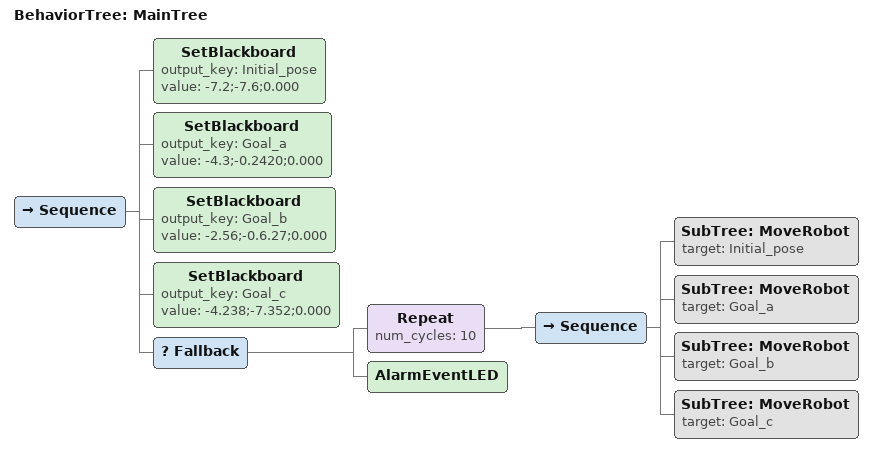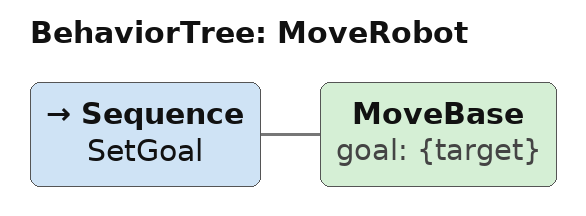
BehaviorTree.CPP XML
<root main_tree_to_execute = "MainTree">
    <BehaviorTree ID="MainTree">
        <Sequence>
            <SetBlackboard output_key="Initial_pose" value="-7.2;-7.6;0.000" />
            <SetBlackboard output_key="Goal_a" value="-4.3;-0.2420;0.000" />
            <SetBlackboard output_key="Goal_b" value="-2.56;-0.6.27;0.000" />
            <SetBlackboard output_key="Goal_c" value="-4.238;-7.352;0.000" />
            <Fallback>
                <Repeat num_cycles="10">
                    <Sequence>
                        <SubTree ID="MoveRobot" target="Initial_pose" />
                        <SubTree ID="MoveRobot" target="Goal_a" />
                        <SubTree ID="MoveRobot" target="Goal_b" />
                        <SubTree ID="MoveRobot" target="Goal_c" />
                    </Sequence>
                </Repeat>
                <AlarmEventLED />
            </Fallback>
        </Sequence>
    </BehaviorTree>

    <BehaviorTree ID="MoveRobot">
        <Sequence name="SetGoal">
            <MoveBase goal="{target}" />
        </Sequence>
    </BehaviorTree>
</root>
